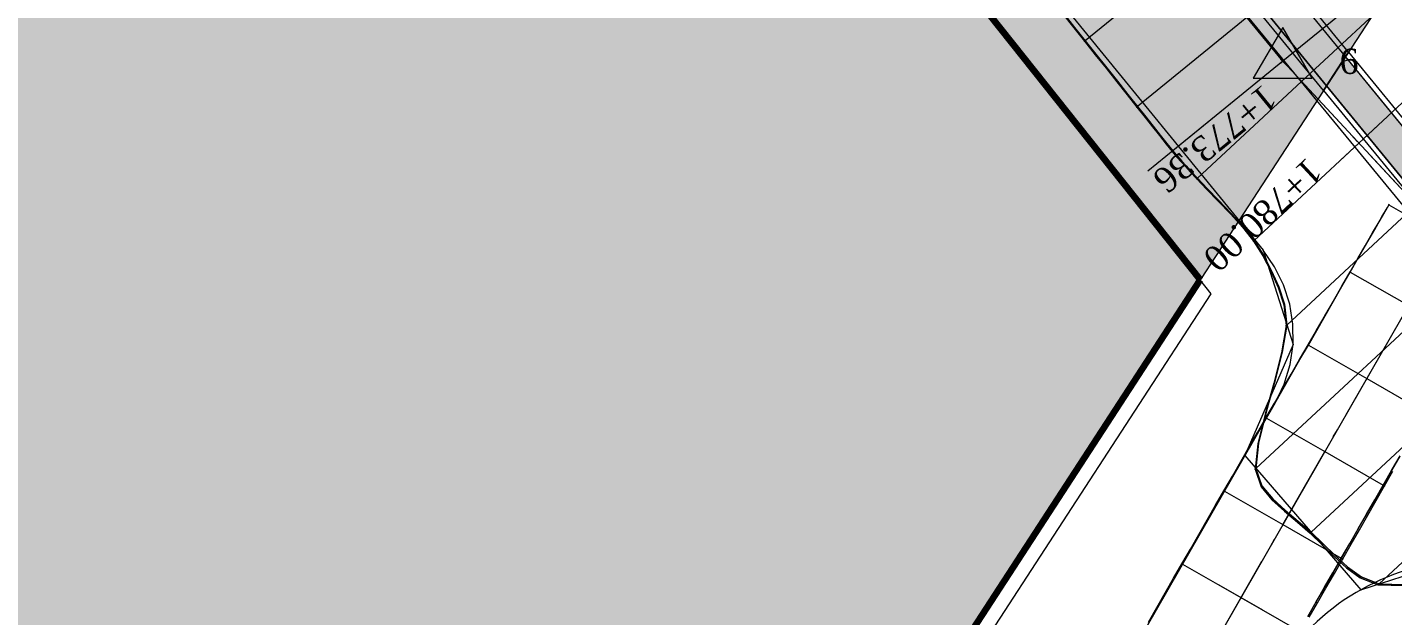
# Model space of a CAD drawing. Header units: metres. Extents: x 478603 to 489313, y 4282657 to 4289463.
# Drawn here: x 479712.8 to 479793.9, y 4286732.9 to 4286767.9 of the extents above; entities that cross this region are included whole.
import ezdxf

# ---------------------------------------------------------------- set-up
doc = ezdxf.new("R2010")
doc.units = ezdxf.units.M
for name, color, linetype, lineweight in [('ADAKENARI', 18, 'Continuous', 0), ('EKS_2', 5, 'Continuous', 0), ('EKS_4', 5, 'Continuous', 0), ('EKSENLER', 3, 'Continuous', 0), ('HAT_ENERJI_NAKIL_HAT', 18, 'Continuous', 0), ('HDA_2', 30, 'Continuous', 0), ('HDA_4', 30, 'Continuous', 0), ('HDO_4', 30, 'Continuous', 0), ('KALDIRIM', 11, 'Continuous', 0), ('KDO_4', 150, 'Continuous', 20), ('KYA_2', 1, 'Continuous', 20), ('KYA_4', 1, 'Continuous', 20), ('KYO_4', 1, 'Continuous', 20), ('P_ALAN', 143, 'Continuous', 0), ('P_ALT', 143, 'Continuous', 0), ('P_U_KNL', 143, 'Continuous', 0), ('P_YENI_MENFEZ', 150, 'Continuous', 0), ('PL_ALİNMAN', 1, 'Continuous', 0), ('PL_ENKESIT', 1, 'Continuous', 0), ('PL_KM', 4, 'Continuous', 0), ('PL_KMYAZI', 30, 'Continuous', 0), ('PL_SEMBOL', 7, 'Continuous', 0), ('PL_SOME', 7, 'Continuous', 0), ('PL_TOTFKM', 7, 'Continuous', 0), ('RAKORDMAN', 3, 'Continuous', 0), ('REVIZE_ONERI_KAM_SNR', 9, 'Continuous', 0), ('SEV_KYA_HDA', 3, 'Continuous', 0), ('SEV_KYO_HDO', 3, 'Continuous', 0), ('SNR_PLANONAMAA', 233, 'Continuous', 0), ('YKA_2', 33, 'Continuous', 0), ('YKA_4', 33, 'Continuous', 0), ('YKO_4', 33, 'Continuous', 0)]:
    doc.layers.add(name, color=color, linetype=linetype, lineweight=lineweight)
doc.styles.get("Standard").update_dxf_attribs({"font": 'times.ttf'})

# ---------------------------------------------------------------- blocks, each defined once
blk = doc.blocks.new('3')
at = {"layer": 'PL_SEMBOL'}
for p, q in [((0, 2), (-1.75, -1)), ((1.75, -1), (0, 2)), ((0.125, 0.125), (-0.125, -0.125)), ((-0.125, 0.125), (0.125, -0.125)), ((-1.75, -1), (1.75, -1))]:
    blk.add_line(p, q, dxfattribs=at)

msp = doc.modelspace()

# ---------------------------------------------------------------- hatches: boundary and pattern name
at = {"layer": 'P_ALAN'}
msp.add_hatch(color=256, dxfattribs=at).paths.add_polyline_path([(479789.978, 4286764.414), (479791.111, 4286766.157), (479690.221, 4286889.347), (479688.702, 4286888.103)])
msp.add_hatch(color=256, dxfattribs=at).paths.add_polyline_path([(479789.978, 4286764.414), (479791.111, 4286766.157), (479690.221, 4286889.347), (479688.702, 4286888.103)])
at = {"layer": 'P_ALT'}
msp.add_hatch(color=256, dxfattribs=at).paths.add_polyline_path([(479802.649, 4286748.939), (479803.784, 4286750.684), (479791.111, 4286766.157), (479789.978, 4286764.414)])
msp.add_hatch(color=256, dxfattribs=at).paths.add_polyline_path([(479802.649, 4286748.939), (479803.784, 4286750.684), (479791.111, 4286766.157), (479789.978, 4286764.414)])
at = {"layer": 'REVIZE_ONERI_KAM_SNR'}
msp.add_hatch(color=256, dxfattribs=at).paths.add_polyline_path([(480391.367, 4287736.669), (479958.383, 4287021.549), (479846.658, 4286823.222), (479817.89, 4286807.315), (479678.542, 4286593.142), (479667.017, 4286563.363), (479171.867, 4285664.491), (479060.048, 4285423.503), (478955.18, 4285211.94), (478971.566, 4285181.441), (478973.577, 4285138.063), (478896.826, 4284994.408), (478884.265, 4284953.22), (478871.378, 4284822.15), (478829.635, 4284818.294), (478829.635, 4284859.395), (478806.788, 4284865.484), (478716.868, 4284674.346), (478705.555, 4284645.226), (478602.858, 4284697.153), (478665.092, 4284834.557), (478661.843, 4284859.589), (478721.272, 4284982.029), (478734.091, 4284989.859), (478857.784, 4285241.35), (478838.864, 4285277.85), (478831.672, 4285382.601), (478866.605, 4285387.386), (478882.649, 4285289.089), (479341.441, 4286225.895), (479492.419, 4286515.34), (479668.688, 4286852.714), (479834.72, 4287134.358), (480316.151, 4287820.508), (480353.749, 4287856.55), (480321.391, 4287969.422), (480358.639, 4287985.063), (480384.472, 4287906.347), (480463.863, 4288018.438), (480598.658, 4288207.438), (480775.091, 4288481.279), (480856.22, 4288581.77), (481195.87, 4289025.916), (481277.924, 4288967.093), (481191.325, 4288856.625), (480684.777, 4288177.967), (480420.914, 4287781.108), (480447.152, 4287667.529), (480456.56, 4287584.456), (480422.309, 4287581.553), (480417.605, 4287623.09), (480404.486, 4287679.879)])

# ---------------------------------------------------------------- linework, layer by layer
at = {"layer": 'ADAKENARI', "lineweight": 200}
for p, q in [((479682.341, 4286878.846), (479782.484, 4286752.897)), ((479782.484, 4286752.897), (479678.542, 4286593.142))]:
    msp.add_line(p, q, dxfattribs=at)
at = {"layer": 'EKS_2'}
for p in [(479787.386, 4286765.881, 941.614), (479788.501, 4286764.682, 941.7), (479791.905, 4286761.019, 941.963)]:
    msp.add_point(p, dxfattribs=at)
at = {"layer": 'EKS_4'}
for p in [(479792.375, 4286747.033, 942.377), (479789.885, 4286742.697, 942.381), (479787.396, 4286738.361, 942.385), (479784.906, 4286734.025, 942.388)]:
    msp.add_point(p, dxfattribs=at)
at = {"layer": 'EKSENLER'}
for p, q in [((479787.386, 4286765.881), (479683.014, 4286893.842)), ((479809.736, 4286741.833, 943.634), (479787.386, 4286765.881, 943.104)), ((479615.612, 4286439.17), (479797.159, 4286755.365, 943.336))]:
    msp.add_line(p, q, dxfattribs=at)
at = {"layer": 'HAT_ENERJI_NAKIL_HAT'}
msp.add_line((479764.138, 4286794.322), (479898.112, 4286631.049), dxfattribs=at)
at = {"layer": 'HDA_2'}
msp.add_polyline3d([(479774.389, 4286768.664, 940.852), (479775.013, 4286767.882, 940.905), (479775.642, 4286767.093, 940.957), (479776.281, 4286766.292, 941.011), (479776.924, 4286765.486, 941.065), (479777.562, 4286764.686, 941.119), (479778.184, 4286763.906, 941.171), (479778.759, 4286763.183, 941.219), (479779.247, 4286762.569, 941.261), (479779.686, 4286762.015, 941.298), (479780.103, 4286761.49, 941.333), (479780.5, 4286760.993, 941.366), (479780.856, 4286760.554, 941.396), (479781.14, 4286760.219, 941.413), (479781.39, 4286759.935, 941.428), (479781.64, 4286759.657, 941.443), (479781.925, 4286759.347, 941.459), (479782.314, 4286758.932, 941.482), (479782.899, 4286758.321, 941.526), (479783.588, 4286757.602, 941.578), (479784.308, 4286756.84, 941.633), (479785.02, 4286756.053, 941.688), (479785.678, 4286755.232, 941.744), (479786.228, 4286754.351, 941.786), (479786.71, 4286753.433, 941.828), (479787.142, 4286752.478, 941.871), (479787.487, 4286751.444, 941.916), (479787.617, 4286750.208, 941.967), (479787.351, 4286748.599, 941.989), (479786.884, 4286746.8, 942.015), (479786.376, 4286744.962, 942.041), (479785.944, 4286743.194, 942.066), (479785.787, 4286741.681, 942.087), (479786.145, 4286740.647, 942.143), (479786.787, 4286739.876, 942.193), (479787.529, 4286739.2, 942.245), (479788.3, 4286738.552, 942.296), (479789.058, 4286737.895, 942.347), (479789.783, 4286737.215, 942.401), (479790.494, 4286736.524, 942.455), (479791.228, 4286735.852, 942.509), (479792.049, 4286735.248, 942.565), (479793.114, 4286734.839, 942.628), (479794.629, 4286734.787, 942.701)], dxfattribs=at)
for p in [(479775.642, 4286767.093, 940.957), (479778.759, 4286763.183, 941.219), (479780.856, 4286760.554, 941.396), (479782.314, 4286758.932, 941.482), (479785.678, 4286755.232, 941.744), (479787.617, 4286750.208, 941.967), (479785.787, 4286741.681, 942.087), (479789.058, 4286737.895, 942.347), (479793.114, 4286734.839, 942.628)]:
    msp.add_point(p, dxfattribs=at)
at = {"layer": 'HDA_4'}
msp.add_polyline3d([(479788.88, 4286732.896, 942.337), (479789.378, 4286733.763, 942.337), (479789.876, 4286734.63, 942.336), (479790.374, 4286735.497, 942.335), (479790.872, 4286736.365, 942.335), (479791.37, 4286737.232, 942.334), (479791.868, 4286738.099, 942.333), (479792.366, 4286738.966, 942.332), (479792.864, 4286739.834, 942.332), (479793.362, 4286740.701, 942.331), (479793.86, 4286741.567, 942.33), (479794.357, 4286742.433, 942.329)], dxfattribs=at)
for p in [(479793.362, 4286740.701, 942.331), (479790.872, 4286736.365, 942.335)]:
    msp.add_point(p, dxfattribs=at)
at = {"layer": 'HDO_4'}
msp.add_polyline3d([(479779.437, 4286732.552, 942.341), (479779.935, 4286733.42, 942.34), (479780.433, 4286734.287, 942.34), (479780.931, 4286735.154, 942.339), (479781.429, 4286736.021, 942.338), (479781.927, 4286736.888, 942.337), (479782.425, 4286737.756, 942.337), (479782.922, 4286738.623, 942.336), (479783.42, 4286739.49, 942.335), (479783.918, 4286740.357, 942.335), (479784.416, 4286741.225, 942.334), (479784.914, 4286742.092, 942.333), (479785.412, 4286742.959, 942.332), (479785.91, 4286743.826, 942.332), (479786.408, 4286744.693, 942.331), (479786.906, 4286745.561, 942.33), (479787.404, 4286746.428, 942.329), (479787.902, 4286747.295, 942.329), (479788.4, 4286748.162, 942.328), (479788.898, 4286749.03, 942.327), (479789.395, 4286749.897, 942.326), (479789.893, 4286750.764, 942.326), (479790.391, 4286751.631, 942.325), (479790.889, 4286752.498, 942.324), (479791.387, 4286753.366, 942.323)], dxfattribs=at)
for p in [(479791.387, 4286753.366, 942.323), (479788.898, 4286749.03, 942.327), (479786.408, 4286744.693, 942.331), (479783.918, 4286740.357, 942.335), (479781.429, 4286736.021, 942.338)]:
    msp.add_point(p, dxfattribs=at)
at = {"layer": 'KALDIRIM'}
for p, q in [((479683.454, 4286880.645), (479786.213, 4286754.662)), ((479786.902, 4286753.674), (479786.213, 4286754.662)), ((479787.435, 4286752.594), (479786.902, 4286753.674)), ((479787.799, 4286751.446), (479787.435, 4286752.594)), ((479787.987, 4286750.257), (479787.799, 4286751.446)), ((479787.995, 4286749.053), (479787.987, 4286750.257)), ((479787.821, 4286747.861), (479787.995, 4286749.053)), ((479787.471, 4286746.709), (479787.821, 4286747.861)), ((479786.952, 4286745.622), (479787.471, 4286746.709)), ((479628.639, 4286469.862), (479786.952, 4286745.622))]:
    msp.add_line(p, q, dxfattribs=at)
msp.add_arc((479798.747, 4286722.518), 13.732, 39.25798, 150.13716, dxfattribs=at)
at = {"layer": 'KDO_4'}
msp.add_polyline3d([(479793.597, 4286757.195, 942.37), (479793.69, 4286757.357, 942.265)], dxfattribs=at)
msp.add_point((479793.69, 4286757.357, 942.265), dxfattribs=at)
at = {"layer": 'KYA_2'}
msp.add_polyline3d([(479774.363, 4286768.643, 941.192), (479774.987, 4286767.861, 941.239), (479775.616, 4286767.072, 941.287), (479776.255, 4286766.271, 941.352), (479776.897, 4286765.464, 941.418), (479777.534, 4286764.663, 941.483), (479778.155, 4286763.882, 941.547), (479778.729, 4286763.159, 941.606), (479779.216, 4286762.544, 941.661), (479779.654, 4286761.989, 941.71), (479780.07, 4286761.463, 941.756), (479780.466, 4286760.966, 941.801), (479780.821, 4286760.526, 941.84), (479781.105, 4286760.19, 941.858), (479781.356, 4286759.905, 941.873), (479781.607, 4286759.627, 941.888), (479781.892, 4286759.316, 941.905), (479782.282, 4286758.901, 941.928), (479782.867, 4286758.291, 941.962), (479783.557, 4286757.573, 942.002), (479784.278, 4286756.812, 942.045), (479784.991, 4286756.026, 942.087), (479785.649, 4286755.205, 942.13), (479786.2, 4286754.325, 942.176), (479786.682, 4286753.407, 942.223), (479787.114, 4286752.451, 942.27), (479787.459, 4286751.417, 942.319), (479787.587, 4286750.18, 942.375), (479787.319, 4286748.57, 942.424), (479786.85, 4286746.769, 942.481), (479786.34, 4286744.928, 942.539), (479785.906, 4286743.158, 942.594), (479785.746, 4286741.643, 942.64), (479786.103, 4286740.608, 942.723), (479786.742, 4286739.835, 942.799), (479787.483, 4286739.157, 942.876), (479788.252, 4286738.507, 942.952), (479789.008, 4286737.849, 943.028), (479789.731, 4286737.167, 943.104), (479790.44, 4286736.474, 943.18), (479791.172, 4286735.8, 943.256), (479791.991, 4286735.195, 943.334), (479793.056, 4286734.785, 943.421), (479794.572, 4286734.734, 943.474)], dxfattribs=at)
for p in [(479775.616, 4286767.072, 941.287), (479778.729, 4286763.159, 941.606), (479780.821, 4286760.526, 941.84), (479782.282, 4286758.901, 941.928), (479785.649, 4286755.205, 942.13), (479787.587, 4286750.18, 942.375), (479785.746, 4286741.643, 942.64), (479789.008, 4286737.849, 943.028), (479793.056, 4286734.785, 943.421)]:
    msp.add_point(p, dxfattribs=at)
at = {"layer": 'KYA_4'}
msp.add_polyline3d([(479788.958, 4286732.851, 943.227), (479789.456, 4286733.718, 943.225), (479789.954, 4286734.585, 943.223), (479790.452, 4286735.453, 943.221), (479790.949, 4286736.32, 943.22), (479791.445, 4286737.189, 943.192), (479791.941, 4286738.057, 943.164), (479792.437, 4286738.926, 943.136), (479792.932, 4286739.795, 943.108), (479793.427, 4286740.663, 943.08), (479793.922, 4286741.531, 943.048)], dxfattribs=at)
for p in [(479793.427, 4286740.663, 943.08), (479790.949, 4286736.32, 943.22)]:
    msp.add_point(p, dxfattribs=at)
at = {"layer": 'KYO_4'}
msp.add_polyline3d([(479779.408, 4286732.569, 942.668), (479779.907, 4286733.436, 942.662), (479780.405, 4286734.303, 942.656), (479780.904, 4286735.17, 942.651), (479781.402, 4286736.037, 942.645), (479781.901, 4286736.903, 942.637), (479782.399, 4286737.77, 942.629), (479782.898, 4286738.637, 942.621), (479783.396, 4286739.504, 942.614), (479783.895, 4286740.371, 942.606), (479784.393, 4286741.238, 942.597), (479784.892, 4286742.105, 942.589), (479785.39, 4286742.972, 942.58), (479785.889, 4286743.839, 942.572), (479786.388, 4286744.705, 942.563), (479786.887, 4286745.57, 942.542), (479787.386, 4286746.435, 942.521), (479787.885, 4286747.301, 942.5), (479788.385, 4286748.167, 942.479), (479788.886, 4286749.036, 942.457), (479789.391, 4286749.911, 942.435), (479789.897, 4286750.787, 942.413), (479790.401, 4286751.661, 942.391), (479790.9, 4286752.527, 942.369), (479791.385, 4286753.367, 942.348), (479791.843, 4286754.16, 942.352), (479792.287, 4286754.928, 942.357), (479792.725, 4286755.686, 942.361), (479793.162, 4286756.441, 942.366), (479793.597, 4286757.195, 942.37)], dxfattribs=at)
for p in [(479791.385, 4286753.367, 942.348), (479788.886, 4286749.036, 942.457), (479786.388, 4286744.705, 942.563), (479783.895, 4286740.371, 942.606), (479781.402, 4286736.037, 942.645)]:
    msp.add_point(p, dxfattribs=at)
at = {"layer": 'P_ALAN'}
for points in [[(479789.978, 4286764.414, 941.908), (479791.111, 4286766.157, 941.859), (479690.221, 4286889.347, 0), (479688.702, 4286888.103, 913.796), (479789.978, 4286764.414, 941.908)], [(479789.978, 4286764.414, 0), (479791.111, 4286766.157, 0), (479690.221, 4286889.347, 0), (479688.702, 4286888.103, 0), (479789.978, 4286764.414, 0)], [(479789.978, 4286764.414, 941.908), (479791.111, 4286766.157, 941.859), (479690.221, 4286889.347, 0), (479688.702, 4286888.103, 913.796), (479789.978, 4286764.414, 941.908)], [(479789.978, 4286764.414, 0), (479791.111, 4286766.157, 0), (479690.221, 4286889.347, 0), (479688.702, 4286888.103, 0), (479789.978, 4286764.414, 0)]]:
    msp.add_polyline3d(points, close=True, dxfattribs=at)
at = {"layer": 'P_ALT'}
for points in [[(479802.649, 4286748.939, 943.017), (479803.784, 4286750.684, 942.947), (479791.111, 4286766.157, 941.859), (479789.978, 4286764.414, 941.908), (479802.649, 4286748.939, 943.017)], [(479802.649, 4286748.939, 0), (479803.784, 4286750.684, 0), (479791.111, 4286766.157, 0), (479789.978, 4286764.414, 0), (479802.649, 4286748.939, 0)], [(479802.649, 4286748.939, 943.017), (479803.784, 4286750.684, 942.947), (479791.111, 4286766.157, 941.859), (479789.978, 4286764.414, 941.908), (479802.649, 4286748.939, 943.017)], [(479802.649, 4286748.939, 0), (479803.784, 4286750.684, 0), (479791.111, 4286766.157, 0), (479789.978, 4286764.414, 0), (479802.649, 4286748.939, 0)]]:
    msp.add_polyline3d(points, close=True, dxfattribs=at)
at = {"layer": 'P_U_KNL'}
for points in [[(479791.111, 4286766.157, 0), (479690.221, 4286889.347, 0)], [(479791.283, 4286766.421, 0), (479690.454, 4286889.537, 0)], [(479789.806, 4286764.15, 0), (479688.648, 4286887.696, 0)], [(479789.978, 4286764.414, 0), (479688.702, 4286888.103, 0)]]:
    msp.add_polyline3d(points, dxfattribs=at)
at = {"layer": 'P_YENI_MENFEZ'}
for p, q in [((479789.806, 4286764.15), (479791.283, 4286766.421, 663.687)), ((479803.784, 4286750.684, 942.947), (479791.111, 4286766.157, 941.859)), ((479791.283, 4286766.421, 941.843), (479803.955, 4286750.947, 942.937)), ((479789.806, 4286764.15, 941.908), (479802.477, 4286748.675, 943.028)), ((479802.649, 4286748.939, 943.017), (479789.978, 4286764.414, 941.908))]:
    msp.add_line(p, q, dxfattribs=at)
at = {"layer": 'PL_ALİNMAN'}
for p, q in [((479786.356, 4286767.143), (479786.672, 4286766.756)), ((479787.305, 4286765.981), (479787.386, 4286765.881)), ((479787.386, 4286765.881), (479790.79, 4286762.218)), ((479791.471, 4286761.486), (479791.811, 4286761.12)), ((479792.492, 4286760.387), (479795.896, 4286756.725)), ((479791.13, 4286744.865), (479793.62, 4286749.201)), ((479790.383, 4286743.564), (479790.632, 4286743.998)), ((479787.396, 4286738.361), (479789.885, 4286742.697)), ((479786.649, 4286737.06), (479786.898, 4286737.493)), ((479783.661, 4286731.857), (479786.151, 4286736.193))]:
    msp.add_line(p, q, dxfattribs=at)
at = {"layer": 'PL_ENKESIT'}
for points in [[(479788.287, 4286777.407, 940.926), (479788.286, 4286777.407, 941.014), (479782.1, 4286772.361, 941.174), (479775.649, 4286767.1, 941.007), (479775.642, 4286767.093, 940.957), (479775.616, 4286767.072, 941.287)], [(479791.457, 4286773.54, 941.272), (479791.453, 4286773.538, 941.227), (479791.445, 4286773.531, 941.277), (479785.261, 4286768.487, 941.437), (479778.767, 4286763.19, 941.269), (479778.759, 4286763.183, 941.219), (479778.729, 4286763.159, 941.606)], [(479793.589, 4286770.94, 941.545), (479793.578, 4286770.931, 941.404), (479793.57, 4286770.925, 941.454), (479787.386, 4286765.881, 941.614), (479780.863, 4286760.56, 941.446), (479780.856, 4286760.554, 941.396), (479780.821, 4286760.526, 941.84)], [(479794.707, 4286770.449, 941.618), (479794.697, 4286770.44, 941.481), (479794.689, 4286770.433, 941.531), (479788.501, 4286764.682, 941.7), (479782.322, 4286758.939, 941.532), (479782.314, 4286758.932, 941.482), (479782.282, 4286758.901, 941.928)], [(479799.65, 4286768.218, 941.926), (479799.634, 4286768.202, 941.703), (479799.626, 4286768.196, 941.753), (479791.905, 4286761.019, 941.963), (479785.685, 4286755.238, 941.794), (479785.678, 4286755.232, 941.744), (479785.649, 4286755.205, 942.13)], [(479807.694, 4286768.867, 942.191), (479807.668, 4286768.844, 941.839), (479807.66, 4286768.837, 941.889), (479795.309, 4286757.357, 942.227), (479787.624, 4286750.215, 942.017), (479787.617, 4286750.208, 941.967), (479787.587, 4286750.18, 942.375)], [(479812.161, 4286766.193, 942.519), (479812.128, 4286766.163, 942.074), (479812.121, 4286766.156, 942.124), (479798.712, 4286753.694, 942.49), (479785.794, 4286741.688, 942.137), (479785.787, 4286741.681, 942.087), (479785.746, 4286741.643, 942.64)], [(479811.203, 4286758.477, 942.872), (479811.173, 4286758.449, 942.456), (479811.165, 4286758.442, 942.506), (479802.116, 4286750.032, 942.753), (479789.066, 4286737.902, 942.397), (479789.058, 4286737.895, 942.347), (479789.008, 4286737.849, 943.028)], [(479793.69, 4286757.357, 942.265), (479793.69, 4286757.357, 942.37), (479797.159, 4286755.365, 942.37), (479800.628, 4286753.373, 942.37), (479800.637, 4286753.368, 942.32), (479800.672, 4286753.348, 942.73)], [(479791.385, 4286753.367, 942.348), (479791.387, 4286753.366, 942.323), (479791.396, 4286753.361, 942.373), (479794.865, 4286751.369, 942.373), (479798.333, 4286749.377, 942.373), (479798.342, 4286749.372, 942.323), (479798.382, 4286749.35, 942.78)], [(479812.196, 4286752.574, 943.222), (479812.164, 4286752.545, 942.785), (479812.157, 4286752.538, 942.835), (479805.52, 4286746.369, 943.016), (479793.121, 4286734.846, 942.678), (479793.114, 4286734.839, 942.628), (479793.056, 4286734.785, 943.421)], [(479788.886, 4286749.036, 942.457), (479788.898, 4286749.03, 942.327), (479788.906, 4286749.025, 942.377), (479792.375, 4286747.033, 942.377), (479795.843, 4286745.041, 942.377), (479795.852, 4286745.036, 942.327), (479795.904, 4286745.007, 942.922)], [(479786.388, 4286744.705, 942.563), (479786.408, 4286744.693, 942.331), (479786.417, 4286744.688, 942.381), (479789.885, 4286742.697, 942.381), (479793.354, 4286740.706, 942.381), (479793.362, 4286740.701, 942.331), (479793.427, 4286740.663, 943.08)], [(479783.895, 4286740.371, 942.606), (479783.918, 4286740.357, 942.335), (479783.927, 4286740.352, 942.385), (479787.396, 4286738.361, 942.385), (479790.864, 4286736.37, 942.385), (479790.872, 4286736.365, 942.335), (479790.949, 4286736.32, 943.22)], [(479781.402, 4286736.037, 942.645), (479781.429, 4286736.021, 942.338), (479781.437, 4286736.016, 942.388), (479784.906, 4286734.025, 942.388), (479788.374, 4286732.034, 942.388), (479788.382, 4286732.029, 942.338), (479788.46, 4286731.984, 943.228)]]:
    msp.add_polyline3d(points, dxfattribs=at)
at = {"layer": 'PL_KM'}
for p, q in [((479790.806, 4286759.998), (479793.003, 4286762.04)), ((479796.166, 4286750.622), (479793.564, 4286752.116)), ((479786.207, 4286733.278), (479783.605, 4286734.771))]:
    msp.add_line(p, q, dxfattribs=at)
at = {"layer": 'PL_SOME'}
msp.add_point((479787.386, 4286765.881), dxfattribs=at)
at = {"layer": 'RAKORDMAN'}
for p, q in [((479757.448, 4286789.929, 711.099), (479786.213, 4286754.662, 641.295)), ((479786.213, 4286754.662, 641.295), (479787.995, 4286749.053, 702.98)), ((479787.995, 4286749.053, 702.98), (479785.135, 4286742.457, 749.867)), ((479785.135, 4286742.457, 749.867), (479792.019, 4286734.489, 813.315)), ((479792.019, 4286734.489, 813.315), (479797.178, 4286736.16, 784.049))]:
    msp.add_line(p, q, dxfattribs=at)
for p in [(479786.213, 4286754.662, 641.295), (479787.995, 4286749.053, 702.98), (479785.135, 4286742.457, 749.867), (479792.019, 4286734.489, 813.315)]:
    msp.add_point(p, dxfattribs=at)
at = {"layer": 'REVIZE_ONERI_KAM_SNR'}
for points in [[(480684.777, 4288177.967, 0), (480420.914, 4287781.108, 0), (480447.152, 4287667.529, 0), (480456.56, 4287584.456, 0), (480422.309, 4287581.553, 0), (480417.605, 4287623.09, 0), (480404.486, 4287679.879, 0), (480391.367, 4287736.669, 0), (479958.383, 4287021.549, 0), (479846.658, 4286823.222, 0), (479817.89, 4286807.315, 0), (479678.542, 4286593.142, 0), (479667.017, 4286563.363, 0), (479667.017, 4286563.363, 0), (479171.867, 4285664.491, 0)], [(480684.777, 4288177.967, 0), (480420.914, 4287781.108, 0), (480447.152, 4287667.529, 0), (480456.56, 4287584.456, 0), (480422.309, 4287581.553, 0), (480417.605, 4287623.09, 0), (480404.486, 4287679.879, 0), (480391.367, 4287736.669, 0), (480391.367, 4287736.669, 0), (479958.383, 4287021.549, 0), (479846.658, 4286823.222, 0), (479817.89, 4286807.315, 0), (479678.542, 4286593.142, 0), (479667.017, 4286563.363, 0), (479171.867, 4285664.491, 0)], [(480684.777, 4288177.967, 0), (480420.914, 4287781.108, 0), (480447.152, 4287667.529, 0), (480456.56, 4287584.456, 0), (480422.309, 4287581.553, 0), (480417.605, 4287623.09, 0), (480404.486, 4287679.879, 0), (480391.367, 4287736.669, 0), (480391.367, 4287736.669, 0), (479958.383, 4287021.549, 0), (479846.658, 4286823.222, 0), (479817.89, 4286807.315, 0), (479678.542, 4286593.142, 0), (479667.017, 4286563.363, 0), (479171.867, 4285664.491, 0)]]:
    msp.add_polyline3d(points, dxfattribs=at)
at = {"layer": 'SEV_KYA_HDA'}
for p, q in [((479774.993, 4286767.854, 941.24), (479775.018, 4286767.875, 940.905)), ((479776.239, 4286766.29, 941.351), (479776.252, 4286766.301, 941.18)), ((479777.485, 4286764.725, 941.478), (479777.513, 4286764.748, 941.115)), ((479778.729, 4286763.159, 941.606), (479778.744, 4286763.171, 941.413)), ((479779.97, 4286761.59, 941.745), (479780.002, 4286761.617, 941.324)), ((479781.6, 4286759.634, 941.888), (479781.617, 4286759.649, 941.665)), ((479782.974, 4286758.18, 941.968), (479783.006, 4286758.209, 941.534)), ((479784.352, 4286756.73, 942.049), (479784.367, 4286756.744, 941.844)), ((479785.649, 4286755.205, 942.13), (479785.678, 4286755.232, 941.744)), ((479786.672, 4286753.426, 942.222), (479786.686, 4286753.439, 942.025)), ((479787.456, 4286751.424, 942.319), (479787.485, 4286751.451, 941.916)), ((479787.318, 4286748.565, 942.424), (479787.334, 4286748.58, 942.207)), ((479786.339, 4286744.925, 942.539), (479786.375, 4286744.958, 942.041)), ((479785.746, 4286741.643, 942.64), (479785.766, 4286741.662, 942.364)), ((479793.427, 4286740.663, 943.08), (479793.395, 4286740.682, 942.705)), ((479786.741, 4286739.837, 942.799), (479786.785, 4286739.878, 942.193)), ((479788.25, 4286738.509, 942.952), (479788.274, 4286738.531, 942.624)), ((479792.436, 4286738.926, 943.136), (479792.366, 4286738.966, 942.332)), ((479789.737, 4286737.161, 943.105), (479789.789, 4286737.21, 942.401)), ((479791.445, 4286737.189, 943.192), (479791.408, 4286737.21, 942.763)), ((479791.193, 4286735.784, 943.258), (479791.221, 4286735.81, 942.884)), ((479790.452, 4286735.453, 943.221), (479790.374, 4286735.497, 942.335)), ((479793.056, 4286734.785, 943.421), (479793.114, 4286734.839, 942.628)), ((479789.456, 4286733.718, 943.225), (479789.417, 4286733.741, 942.781))]:
    msp.add_line(p, q, dxfattribs=at)
at = {"layer": 'SEV_KYO_HDO'}
for p, q in [((479791.385, 4286753.367, 942.348), (479791.387, 4286753.366, 942.323)), ((479790.385, 4286751.635, 942.391), (479790.388, 4286751.633, 942.358)), ((479789.386, 4286749.902, 942.435), (479789.395, 4286749.897, 942.326)), ((479788.386, 4286748.17, 942.479), (479788.393, 4286748.166, 942.403)), ((479787.387, 4286746.438, 942.521), (479787.404, 4286746.428, 942.329)), ((479786.388, 4286744.705, 942.563), (479786.398, 4286744.699, 942.447)), ((479785.39, 4286742.972, 942.58), (479785.412, 4286742.959, 942.332)), ((479784.393, 4286741.238, 942.597), (479784.405, 4286741.231, 942.466)), ((479783.396, 4286739.504, 942.614), (479783.42, 4286739.49, 942.335)), ((479782.399, 4286737.77, 942.629), (479782.412, 4286737.763, 942.483)), ((479781.402, 4286736.037, 942.645), (479781.429, 4286736.021, 942.338)), ((479780.405, 4286734.303, 942.656), (479780.419, 4286734.295, 942.498))]:
    msp.add_line(p, q, dxfattribs=at)
at = {"layer": 'SNR_PLANONAMAA'}
for p, q in [((479783.136, 4286752.073, 942.48), (479683.227, 4286878.383, 942.48)), ((479679.429, 4286592.679, 942.48), (479783.136, 4286752.073, 942.48))]:
    msp.add_line(p, q, dxfattribs=at)
at = {"layer": 'YKA_2'}
msp.add_polyline3d([(479774.397, 4286768.671, 940.902), (479775.02, 4286767.889, 940.955), (479775.649, 4286767.1, 941.007), (479776.289, 4286766.298, 941.061), (479776.931, 4286765.492, 941.115), (479777.57, 4286764.692, 941.169), (479778.192, 4286763.912, 941.221), (479778.767, 4286763.19, 941.269), (479779.255, 4286762.575, 941.311), (479779.694, 4286762.021, 941.348), (479780.111, 4286761.496, 941.383), (479780.507, 4286760.999, 941.416), (479780.863, 4286760.56, 941.446), (479781.147, 4286760.225, 941.463), (479781.398, 4286759.941, 941.478), (479781.648, 4286759.663, 941.493), (479781.932, 4286759.353, 941.509), (479782.322, 4286758.939, 941.532), (479782.906, 4286758.328, 941.576), (479783.595, 4286757.609, 941.628), (479784.315, 4286756.847, 941.683), (479785.027, 4286756.059, 941.738), (479785.685, 4286755.238, 941.794), (479786.236, 4286754.358, 941.836), (479786.718, 4286753.44, 941.878), (479787.149, 4286752.485, 941.921), (479787.495, 4286751.451, 941.966), (479787.624, 4286750.215, 942.017), (479787.358, 4286748.606, 942.039), (479786.891, 4286746.807, 942.065), (479786.383, 4286744.969, 942.091), (479785.951, 4286743.2, 942.116), (479785.794, 4286741.688, 942.137), (479786.152, 4286740.654, 942.193), (479786.794, 4286739.883, 942.243), (479787.536, 4286739.207, 942.294), (479788.307, 4286738.559, 942.346), (479789.066, 4286737.902, 942.397), (479789.791, 4286737.222, 942.451), (479790.501, 4286736.531, 942.505), (479791.235, 4286735.859, 942.56), (479792.056, 4286735.255, 942.615), (479793.121, 4286734.846, 942.678), (479794.636, 4286734.794, 942.751)], dxfattribs=at)
for p in [(479775.649, 4286767.1, 941.007), (479778.767, 4286763.19, 941.269), (479780.863, 4286760.56, 941.446), (479782.322, 4286758.939, 941.532), (479785.685, 4286755.238, 941.794), (479787.624, 4286750.215, 942.017), (479785.794, 4286741.688, 942.137), (479789.066, 4286737.902, 942.397), (479793.121, 4286734.846, 942.678)]:
    msp.add_point(p, dxfattribs=at)
at = {"layer": 'YKA_4'}
msp.add_polyline3d([(479788.872, 4286732.901, 942.388), (479789.37, 4286733.768, 942.387), (479789.868, 4286734.635, 942.386), (479790.366, 4286735.502, 942.385), (479790.864, 4286736.37, 942.385), (479791.362, 4286737.237, 942.384), (479791.86, 4286738.104, 942.383), (479792.358, 4286738.971, 942.382), (479792.856, 4286739.839, 942.382), (479793.354, 4286740.706, 942.381), (479793.851, 4286741.572, 942.38), (479794.349, 4286742.438, 942.379)], dxfattribs=at)
for p in [(479793.354, 4286740.706, 942.381), (479790.864, 4286736.37, 942.385)]:
    msp.add_point(p, dxfattribs=at)
at = {"layer": 'YKO_4'}
msp.add_polyline3d([(479779.446, 4286732.547, 942.391), (479779.944, 4286733.415, 942.39), (479780.441, 4286734.282, 942.39), (479780.939, 4286735.149, 942.389), (479781.437, 4286736.016, 942.388), (479781.935, 4286736.883, 942.388), (479782.433, 4286737.751, 942.387), (479782.931, 4286738.618, 942.386), (479783.429, 4286739.485, 942.385), (479783.927, 4286740.352, 942.385), (479784.425, 4286741.22, 942.384), (479784.923, 4286742.087, 942.383), (479785.421, 4286742.954, 942.382), (479785.919, 4286743.821, 942.382), (479786.417, 4286744.688, 942.381), (479786.914, 4286745.556, 942.38), (479787.412, 4286746.423, 942.379), (479787.91, 4286747.29, 942.379), (479788.408, 4286748.157, 942.378), (479788.906, 4286749.025, 942.377), (479789.405, 4286749.893, 942.376), (479789.903, 4286750.761, 942.376), (479790.401, 4286751.629, 942.375), (479790.899, 4286752.496, 942.374), (479791.396, 4286753.361, 942.373), (479791.889, 4286754.22, 942.373), (479792.376, 4286755.068, 942.372), (479792.848, 4286755.89, 942.371), (479793.279, 4286756.64, 942.371), (479793.597, 4286757.195, 942.37), (479793.71, 4286757.391, 942.37), (479793.711, 4286757.393, 942.37), (479793.674, 4286757.329, 942.37), (479793.629, 4286757.25, 942.37), (479793.597, 4286757.195, 942.37), (479793.596, 4286757.192, 942.37), (479793.613, 4286757.222, 942.37), (479793.637, 4286757.264, 942.37), (479793.663, 4286757.31, 942.37), (479793.69, 4286757.357, 942.37)], dxfattribs=at)
for p in [(479793.69, 4286757.357, 942.37), (479791.396, 4286753.361, 942.373), (479788.906, 4286749.025, 942.377), (479786.417, 4286744.688, 942.381), (479783.927, 4286740.352, 942.385), (479781.437, 4286736.016, 942.388)]:
    msp.add_point(p, dxfattribs=at)

# ---------------------------------------------------------------- block references
at = {"layer": 'PL_SEMBOL'}
msp.add_blockref('3', (479787.386, 4286765.881), dxfattribs=at)

# ---------------------------------------------------------------- texts
at = {"layer": 'PL_KMYAZI'}
msp.add_text('1+780.00', height=1.5, rotation=222.90482, dxfattribs=at).set_placement((479788.869, 4286760.246))
at = {"layer": 'PL_SEMBOL'}
msp.add_text('6', height=1.5, dxfattribs=at).set_placement((479790.761, 4286765.131))
at = {"layer": 'PL_TOTFKM'}
msp.add_text('%%U   1+773.36', height=1.5, rotation=219.20271, dxfattribs=at).set_placement((479787.576, 4286765.648))

doc.saveas('drawing.dxf')
